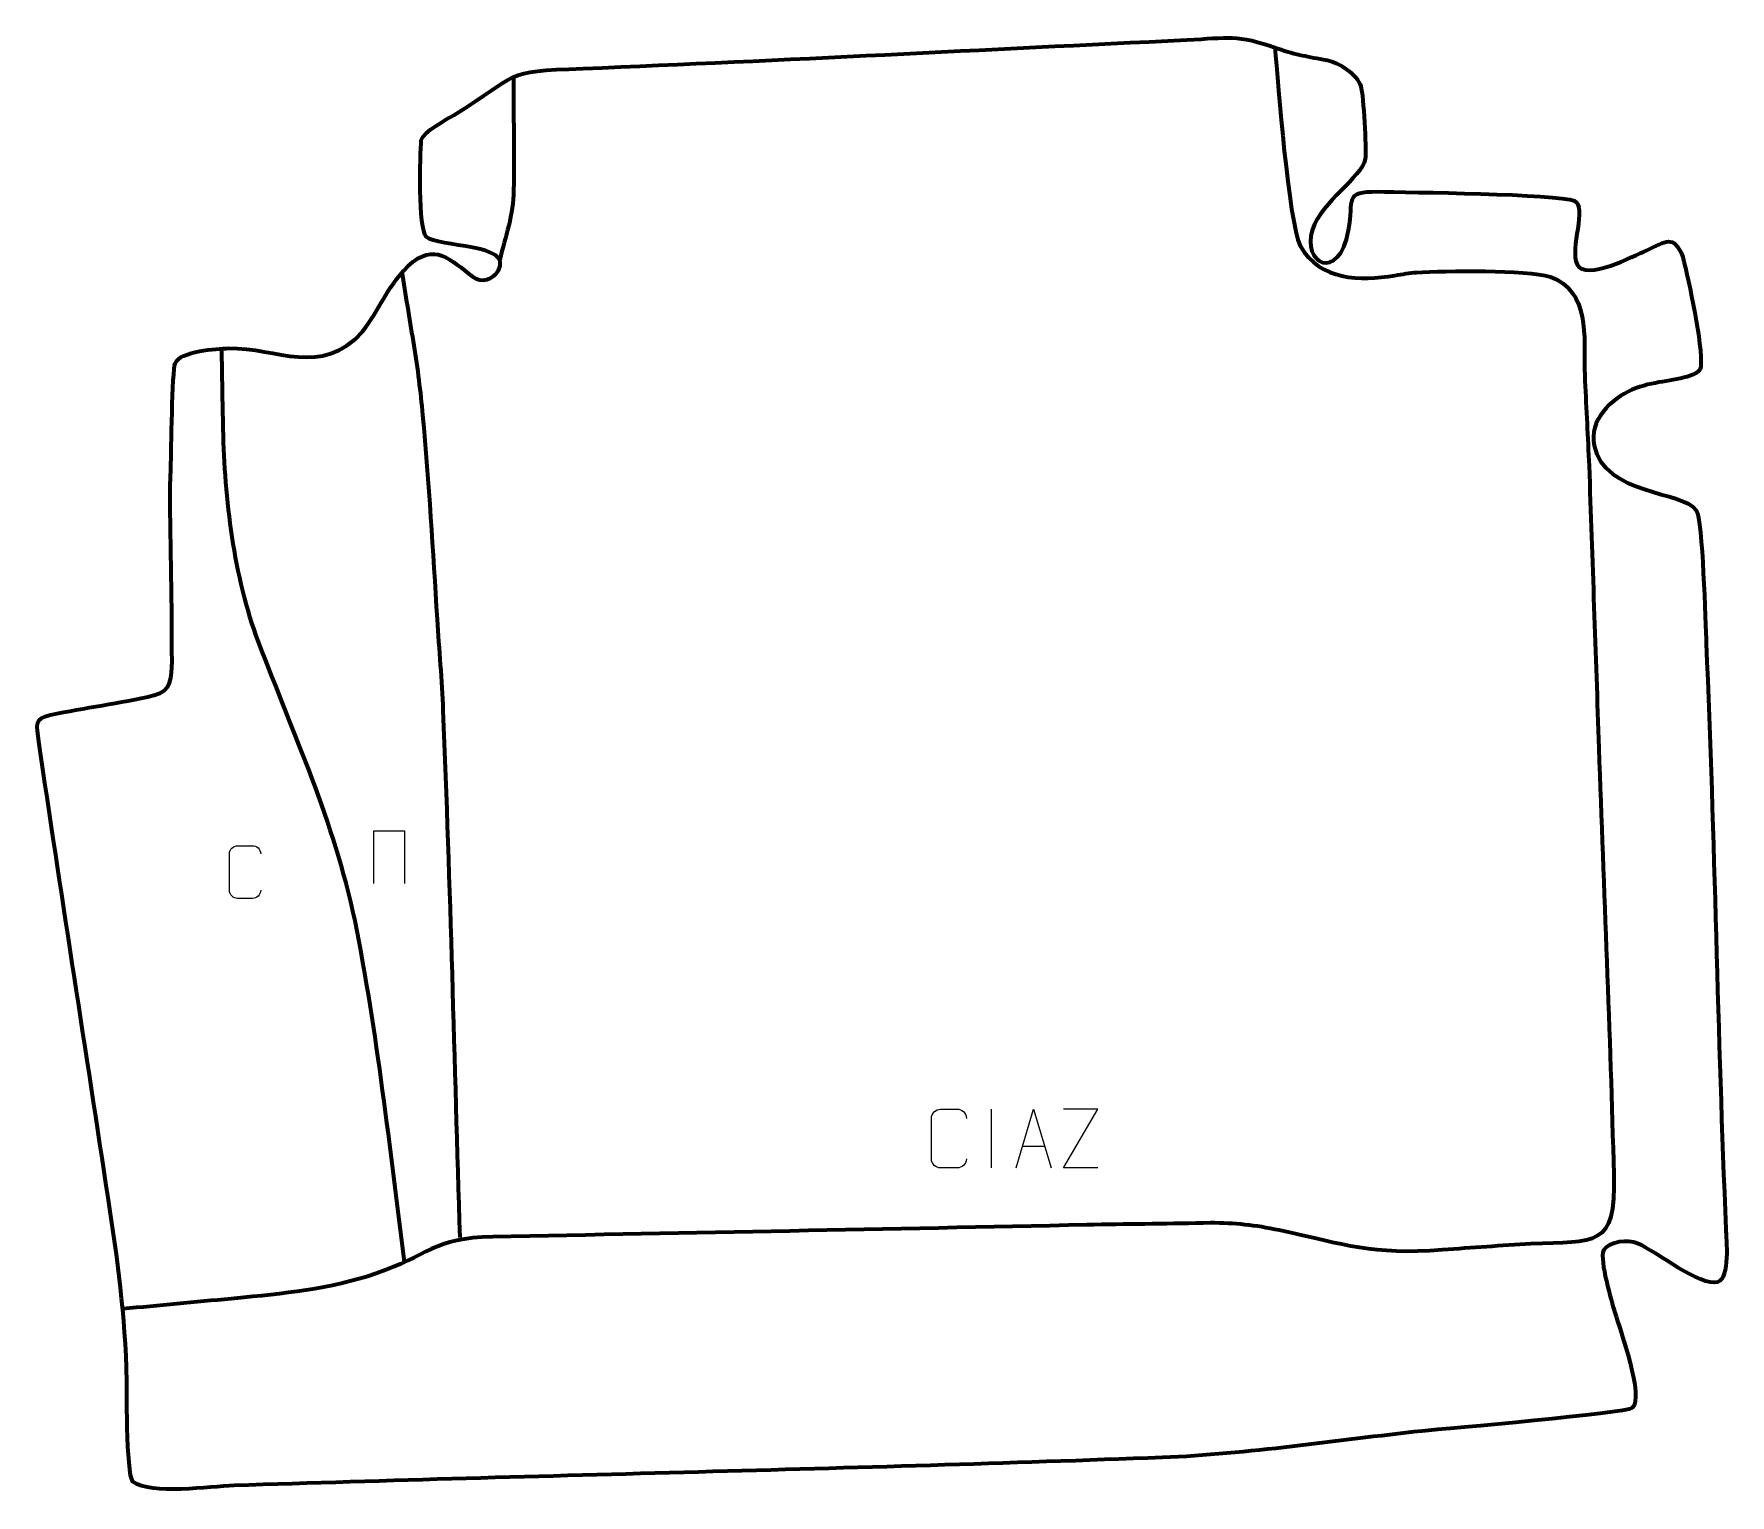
# Model space of a CAD drawing. Header units: millimetres. Extents: x -799 to -78, y 321 to 941.
import ezdxf

# ---------------------------------------------------------------- set-up
doc = ezdxf.new("R2010")
doc.units = ezdxf.units.MM
doc.header["$MEASUREMENT"] = 0
doc.layers.add('layer 2', color=7, linetype='Continuous')
doc.layers.add('layer 3', color=7, linetype='Continuous')

msp = doc.modelspace()

# ---------------------------------------------------------------- linework, layer by layer
at = {"layer": 'layer 2', "color": 142, "lineweight": 158}
for points, knots in [([(-271.7921, 935.712), (-270.2705, 919.7271), (-266.0567, 862.401), (-260.9868, 851.3813), (-260.9868, 851.3813), (-252.3389, 836.5637), (-235.6988, 836.4408), (-220.7125, 838.8893), (-220.7125, 838.8893), (-217.5363, 839.4359), (-214.7458, 839.8791), (-211.5239, 840.1715), (-211.5239, 840.1715), (-199.4135, 840.7832), (-165.0953, 841.4806), (-154.6184, 838.2365), (-154.6184, 838.2365), (-138.017, 832.4058), (-140.3758, 812.5488), (-140.1504, 798.3304), (-140.1504, 798.3304), (-140.1121, 796.9072), (-140.063, 795.4905), (-140.009, 794.068), (-140.009, 794.068), (-139.4379, 782.06), (-138.843, 770.0531), (-138.2646, 758.0455), (-138.2646, 758.0455), (-136.8812, 718.0813), (-135.4977, 678.117), (-134.1143, 638.1528), (-134.1143, 638.1528), (-132.0148, 577.8528), (-129.3187, 517.3063), (-127.7855, 457.022), (-127.7855, 457.022), (-126.9811, 425.3937), (-135.5071, 428.9773), (-162.9594, 427.5897), (-162.9594, 427.5897), (-175.4817, 426.9043), (-188.0119, 425.9606), (-200.52, 425.0426), (-200.52, 425.0426), (-230.7359, 422.778), (-241.3385, 427.2208), (-269.8967, 433.3914), (-269.8967, 433.3914), (-280.1659, 435.5912), (-288.6281, 436.4853), (-299.1345, 436.5294), (-299.1345, 436.5294), (-315.7243, 436.1348), (-331.9617, 436.004), (-348.5229, 435.7327), (-348.5229, 435.7327), (-348.5229, 435.7327), (-351.5588, 435.683), (-351.5588, 435.683), (-351.5588, 435.683), (-435.6904, 433.8721), (-519.8258, 432.1983), (-603.9626, 430.6467), (-603.9626, 430.6467), (-629.0378, 430.185), (-631.5405, 422.4848), (-653.4582, 415.0327), (-653.4582, 415.0327), (-673.215, 408.3154), (-692.962, 406.4181), (-713.5709, 404.4634), (-713.5709, 404.4634), (-713.5709, 404.4634), (-715.1089, 404.3175), (-715.1089, 404.3175), (-715.1089, 404.3175), (-730.4445, 402.8605), (-745.7852, 401.4312), (-761.1225, 399.988)], [0, 0, 0, 0, 0.04761905, 0.04761905, 0.04761905, 0.04761905, 0.0952381, 0.0952381, 0.0952381, 0.0952381, 0.14285714, 0.14285714, 0.14285714, 0.14285714, 0.19047619, 0.19047619, 0.19047619, 0.19047619, 0.23809524, 0.23809524, 0.23809524, 0.23809524, 0.28571429, 0.28571429, 0.28571429, 0.28571429, 0.33333333, 0.33333333, 0.33333333, 0.33333333, 0.38095238, 0.38095238, 0.38095238, 0.38095238, 0.42857143, 0.42857143, 0.42857143, 0.42857143, 0.47619048, 0.47619048, 0.47619048, 0.47619048, 0.52380952, 0.52380952, 0.52380952, 0.52380952, 0.57142857, 0.57142857, 0.57142857, 0.57142857, 0.61904762, 0.61904762, 0.61904762, 0.61904762, 0.66666667, 0.66666667, 0.66666667, 0.66666667, 0.71428571, 0.71428571, 0.71428571, 0.71428571, 0.76190476, 0.76190476, 0.76190476, 0.76190476, 0.80952381, 0.80952381, 0.80952381, 0.80952381, 0.85714286, 0.85714286, 0.85714286, 0.85714286, 0.9047619, 0.9047619, 0.9047619, 0.9047619, 1, 1, 1, 1]), ([(-595.1845, 923.0931), (-595.1502, 907.2095), (-594.8379, 890.8648), (-595.0583, 875.043), (-595.0583, 875.043), (-595.1988, 864.9604), (-598.5376, 855.2112), (-600.9903, 845.5053)], [0, 0, 0, 0, 0.33333333, 0.33333333, 0.33333333, 0.33333333, 1, 1, 1, 1]), ([(-617.8223, 430.3587), (-620.1537, 504.9292), (-621.8605, 579.5176), (-624.9451, 654.063), (-624.9451, 654.063), (-625.4873, 667.0243), (-626.6102, 679.977), (-627.4294, 692.926), (-627.4294, 692.926), (-629.191, 721.8438), (-630.9507, 750.727), (-633.5998, 779.5818), (-633.5998, 779.5818), (-634.5172, 789.5041), (-635.7368, 799.2562), (-637.3096, 809.0962), (-637.3096, 809.0962), (-638.9655, 818.9869), (-640.5961, 828.7984), (-642.1429, 838.7074), (-642.1429, 838.7074), (-642.1429, 838.7074), (-642.3736, 840.1854), (-642.3736, 840.1854)], [0, 0, 0, 0, 0.14285714, 0.14285714, 0.14285714, 0.14285714, 0.28571429, 0.28571429, 0.28571429, 0.28571429, 0.42857143, 0.42857143, 0.42857143, 0.42857143, 0.57142857, 0.57142857, 0.57142857, 0.57142857, 0.71428571, 0.71428571, 0.71428571, 0.71428571, 1, 1, 1, 1]), ([(-641.3592, 420.0517), (-647.5831, 467.7053), (-653.0381, 517.8395), (-662.4134, 564.84), (-662.4134, 564.84), (-671.7775, 608.356), (-687.9292, 642.3942), (-703.4124, 683.2544), (-703.4124, 683.2544), (-713.9609, 711.0916), (-717.6997, 744.0068), (-718.4242, 773.6526), (-718.4242, 773.6526), (-718.6787, 785.0343), (-718.7476, 796.4031), (-719.1178, 807.7851)], [0, 0, 0, 0, 0.2, 0.2, 0.2, 0.2, 0.4, 0.4, 0.4, 0.4, 0.6, 0.6, 0.6, 0.6, 1, 1, 1, 1])]:
    msp.add_open_spline(points, degree=3, knots=knots, dxfattribs=at)
at = {"layer": 'layer 3', "color": 242, "lineweight": 158}
msp.add_open_spline([(-741.0149, 747.0999), (-740.7546, 723.1487), (-740.1682, 698.8964), (-740.1749, 674.9853), (-740.1749, 674.9853), (-740.1767, 668.4704), (-740.4258, 662.3357), (-747.6982, 660.5732), (-747.6982, 660.5732), (-762.5131, 657.1075), (-777.1791, 655.3818), (-791.7854, 652.2619), (-791.7854, 652.2619), (-798.8261, 650.758), (-797.7149, 647.8973), (-796.7104, 640.9668), (-796.7104, 640.9668), (-787.5926, 578.0649), (-777.5497, 515.2661), (-768.1059, 452.403), (-768.1059, 452.403), (-763.9524, 425.2759), (-760.4984, 402.5207), (-759.4649, 374.8849), (-759.4649, 374.8849), (-759.3305, 367.156), (-759.7246, 330.6954), (-756.7901, 326.4976), (-756.7901, 326.4976), (-748.8264, 320.9437), (-724.3778, 324.5962), (-713.7077, 324.9592), (-713.7077, 324.9592), (-582.3493, 329.3632), (-450.8201, 331.965), (-319.5131, 336.8716), (-319.5131, 336.8716), (-283.3228, 338.3042), (-245.4711, 344.2313), (-209.235, 348.1026), (-209.235, 348.1026), (-198.674, 349.1662), (-122.5441, 355.705), (-119.9501, 357.9237), (-119.9501, 357.9237), (-114.7031, 362.4117), (-125.1529, 391.0809), (-127.2806, 398.4343), (-127.2806, 398.4343), (-128.7018, 403.3459), (-133.9271, 420.5113), (-132.1318, 424.858), (-132.1318, 424.858), (-129.4016, 428.7657), (-122.0675, 429.4599), (-117.6409, 427.7732), (-117.6409, 427.7732), (-109.6204, 424.3641), (-90.8959, 409.2388), (-83.685, 411.4146), (-83.685, 411.4146), (-78.3742, 413.0171), (-79.9785, 429.6547), (-80.1629, 433.9174), (-80.1629, 433.9174), (-83.7527, 516.9268), (-84.8651, 599.7486), (-88.521, 682.552), (-88.521, 682.552), (-88.8848, 691.0143), (-90.0229, 734.9899), (-92.7094, 739.1591), (-92.7094, 739.1591), (-97.9955, 747.363), (-131.7985, 745.5876), (-136.1315, 766.5802), (-136.1315, 766.5802), (-138.3681, 777.416), (-129.071, 786.2148), (-120.0464, 790.3138), (-120.0464, 790.3138), (-110.9864, 794.1142), (-102.8839, 793.6782), (-95.0937, 796.3467), (-95.0937, 796.3467), (-92.9713, 797.0737), (-91.6095, 797.756), (-90.8203, 799.9007), (-90.8203, 799.9007), (-89.9831, 809.8824), (-95.9104, 836.0492), (-98.4801, 846.7754), (-98.4801, 846.7754), (-102.4363, 856.6447), (-105.4449, 853.2699), (-113.9434, 849.4719), (-113.9434, 849.4719), (-119.0775, 847.1774), (-139.7884, 836.3922), (-143.345, 843.5646), (-143.345, 843.5646), (-146.6643, 850.2582), (-138.9669, 868.1212), (-144.4993, 870.494), (-144.4993, 870.494), (-151.7932, 873.6223), (-215.3632, 874.1612), (-228.1165, 874.4599), (-228.1165, 874.4599), (-242.5373, 874.581), (-238.0089, 871.2774), (-240.4161, 858.0767), (-240.4161, 858.0767), (-244.5471, 835.4239), (-260.5619, 844.1454), (-255.7806, 858.3203), (-255.7806, 858.3203), (-251.6355, 870.6092), (-235.2892, 880.0497), (-233.3015, 888.1927), (-233.3015, 888.1927), (-232.9605, 893.3819), (-234.0187, 914.5361), (-235.2281, 919.2948), (-235.2281, 919.2948), (-237.0109, 924.5422), (-244.334, 929.132), (-249.5283, 930.2438), (-249.5283, 930.2438), (-257.9547, 931.9581), (-262.0985, 932.3619), (-270.5988, 935.3033), (-270.5988, 935.3033), (-288.2941, 941.4265), (-291.1716, 939.7792), (-309.168, 938.9144), (-309.168, 938.9144), (-394.5693, 934.8112), (-480.1263, 930.2584), (-565.5353, 926.7321), (-565.5353, 926.7321), (-600.6959, 925.6136), (-591.6688, 924.4765), (-620.5155, 906.9928), (-620.5155, 906.9928), (-623.7132, 905.0547), (-633.3846, 899.9522), (-634.3253, 896.3243), (-634.3253, 896.3243), (-634.7416, 890.0443), (-635.6192, 858.6903), (-632.1771, 855.293), (-632.1771, 855.293), (-627.394, 850.572), (-594.761, 852.6883), (-601.5574, 840.9742), (-601.5574, 840.9742), (-603.8553, 837.0136), (-608.5933, 835.4699), (-612.601, 838.4091), (-612.601, 838.4091), (-621.7776, 845.4596), (-628.6373, 853.3909), (-639.8987, 842.8868), (-639.8987, 842.8868), (-649.7367, 832.6952), (-651.5178, 824.907), (-659.2558, 815.0766), (-659.2558, 815.0766), (-676.8716, 795.2424), (-695.4788, 808.4518), (-716.1339, 807.9152), (-716.1339, 807.9152), (-721.1152, 807.7858), (-736.7192, 806.8655), (-738.8315, 801.5413), (-738.8315, 801.5413), (-740.0764, 798.4037), (-740.4882, 763.7007), (-740.6676, 757.5484), (-740.6676, 757.5484), (-740.7668, 754.5631), (-740.866, 751.5778), (-740.9653, 748.5925), (-740.9653, 748.5925), (-740.9653, 748.5925), (-741.0149, 747.0999), (-741.0149, 747.0999)], degree=3, knots=[0, 0, 0, 0, 0.02083333, 0.02083333, 0.02083333, 0.02083333, 0.04166667, 0.04166667, 0.04166667, 0.04166667, 0.0625, 0.0625, 0.0625, 0.0625, 0.08333333, 0.08333333, 0.08333333, 0.08333333, 0.10416667, 0.10416667, 0.10416667, 0.10416667, 0.125, 0.125, 0.125, 0.125, 0.14583333, 0.14583333, 0.14583333, 0.14583333, 0.16666667, 0.16666667, 0.16666667, 0.16666667, 0.1875, 0.1875, 0.1875, 0.1875, 0.20833333, 0.20833333, 0.20833333, 0.20833333, 0.22916667, 0.22916667, 0.22916667, 0.22916667, 0.25, 0.25, 0.25, 0.25, 0.27083333, 0.27083333, 0.27083333, 0.27083333, 0.29166667, 0.29166667, 0.29166667, 0.29166667, 0.3125, 0.3125, 0.3125, 0.3125, 0.33333333, 0.33333333, 0.33333333, 0.33333333, 0.35416667, 0.35416667, 0.35416667, 0.35416667, 0.375, 0.375, 0.375, 0.375, 0.39583333, 0.39583333, 0.39583333, 0.39583333, 0.41666667, 0.41666667, 0.41666667, 0.41666667, 0.4375, 0.4375, 0.4375, 0.4375, 0.45833333, 0.45833333, 0.45833333, 0.45833333, 0.47916667, 0.47916667, 0.47916667, 0.47916667, 0.5, 0.5, 0.5, 0.5, 0.52083333, 0.52083333, 0.52083333, 0.52083333, 0.54166667, 0.54166667, 0.54166667, 0.54166667, 0.5625, 0.5625, 0.5625, 0.5625, 0.58333333, 0.58333333, 0.58333333, 0.58333333, 0.60416667, 0.60416667, 0.60416667, 0.60416667, 0.625, 0.625, 0.625, 0.625, 0.64583333, 0.64583333, 0.64583333, 0.64583333, 0.66666667, 0.66666667, 0.66666667, 0.66666667, 0.6875, 0.6875, 0.6875, 0.6875, 0.70833333, 0.70833333, 0.70833333, 0.70833333, 0.72916667, 0.72916667, 0.72916667, 0.72916667, 0.75, 0.75, 0.75, 0.75, 0.77083333, 0.77083333, 0.77083333, 0.77083333, 0.79166667, 0.79166667, 0.79166667, 0.79166667, 0.8125, 0.8125, 0.8125, 0.8125, 0.83333333, 0.83333333, 0.83333333, 0.83333333, 0.85416667, 0.85416667, 0.85416667, 0.85416667, 0.875, 0.875, 0.875, 0.875, 0.89583333, 0.89583333, 0.89583333, 0.89583333, 0.91666667, 0.91666667, 0.91666667, 0.91666667, 0.9375, 0.9375, 0.9375, 0.9375, 0.95833333, 0.95833333, 0.95833333, 0.95833333, 1, 1, 1, 1], dxfattribs=at)
at = {"layer": 'layer 3', "color": 250, "lineweight": 9}
for points, knots in [([(-654.5145, 580.6946), (-654.5145, 580.6946), (-654.5145, 603.0449), (-654.5145, 603.0449), (-654.5145, 603.0449), (-654.5145, 603.0449), (-641.3962, 603.0449), (-641.3962, 603.0449), (-641.3962, 603.0449), (-641.3962, 603.0449), (-641.3962, 580.6946), (-641.3962, 580.6946)], [0, 0, 0, 0, 0.25, 0.25, 0.25, 0.25, 0.5, 0.5, 0.5, 0.5, 1, 1, 1, 1]), ([(-702.481, 577.764), (-702.6062, 575.683), (-704.1084, 574.3578), (-706.0321, 574.3481), (-706.0321, 574.3481), (-708.1207, 574.3484), (-710.2093, 574.3484), (-712.2976, 574.3481), (-712.2976, 574.3481), (-714.0218, 574.2537), (-715.7882, 575.9416), (-715.7782, 577.7484), (-715.7782, 577.7484), (-715.7778, 582.9166), (-715.7778, 588.0843), (-715.7782, 593.2517), (-715.7782, 593.2517), (-715.7744, 595.1668), (-714.2099, 596.7067), (-712.282, 596.6946), (-712.282, 596.6946), (-710.199, 596.6946), (-708.1155, 596.6946), (-706.0321, 596.6946), (-706.0321, 596.6946), (-704.2886, 596.7264), (-702.5049, 595.3905), (-702.481, 593.2071)], [0, 0, 0, 0, 0.125, 0.125, 0.125, 0.125, 0.25, 0.25, 0.25, 0.25, 0.375, 0.375, 0.375, 0.375, 0.5, 0.5, 0.5, 0.5, 0.625, 0.625, 0.625, 0.625, 0.75, 0.75, 0.75, 0.75, 1, 1, 1, 1]), ([(-402.7586, 463.6713), (-402.8984, 461.3479), (-404.5756, 459.8683), (-406.7233, 459.8575), (-406.7233, 459.8575), (-409.0552, 459.8579), (-411.3871, 459.8579), (-413.7186, 459.8575), (-413.7186, 459.8575), (-415.6436, 459.7521), (-417.6157, 461.6366), (-417.6045, 463.6539), (-417.6045, 463.6539), (-417.6041, 469.424), (-417.6041, 475.1937), (-417.6045, 480.963), (-417.6045, 480.963), (-417.6003, 483.1011), (-415.8536, 484.8203), (-413.7012, 484.8068), (-413.7012, 484.8068), (-411.3755, 484.8068), (-409.0494, 484.8068), (-406.7233, 484.8068), (-406.7233, 484.8068), (-404.7767, 484.8423), (-402.7853, 483.3508), (-402.7586, 480.9132)], [0, 0, 0, 0, 0.125, 0.125, 0.125, 0.125, 0.25, 0.25, 0.25, 0.25, 0.375, 0.375, 0.375, 0.375, 0.5, 0.5, 0.5, 0.5, 0.625, 0.625, 0.625, 0.625, 0.75, 0.75, 0.75, 0.75, 1, 1, 1, 1]), ([(-381.6521, 459.8536), (-381.6521, 459.8536), (-374.2811, 484.8071), (-374.2811, 484.8071), (-374.2811, 484.8071), (-374.2811, 484.8071), (-366.7112, 459.8536), (-366.7112, 459.8536)], [0, 0, 0, 0, 0.33333333, 0.33333333, 0.33333333, 0.33333333, 1, 1, 1, 1]), ([(-346.8842, 459.8516), (-346.8842, 459.8516), (-361.5032, 459.8516), (-361.5032, 459.8516), (-361.5032, 459.8516), (-361.5032, 459.8516), (-346.8599, 484.809), (-346.8599, 484.809), (-346.8599, 484.809), (-346.8599, 484.809), (-361.5032, 484.809), (-361.5032, 484.809)], [0, 0, 0, 0, 0.25, 0.25, 0.25, 0.25, 0.5, 0.5, 0.5, 0.5, 1, 1, 1, 1])]:
    msp.add_open_spline(points, degree=3, knots=knots, dxfattribs=at)
for points in [[(-392.1816, 484.8174), (-392.1816, 484.8174), (-392.1816, 459.8433), (-392.1816, 459.8433)], [(-378.9295, 469.103), (-378.9295, 469.103), (-369.4338, 469.103), (-369.4338, 469.103)]]:
    msp.add_open_spline(points, degree=3, dxfattribs=at)

doc.saveas('drawing.dxf')
